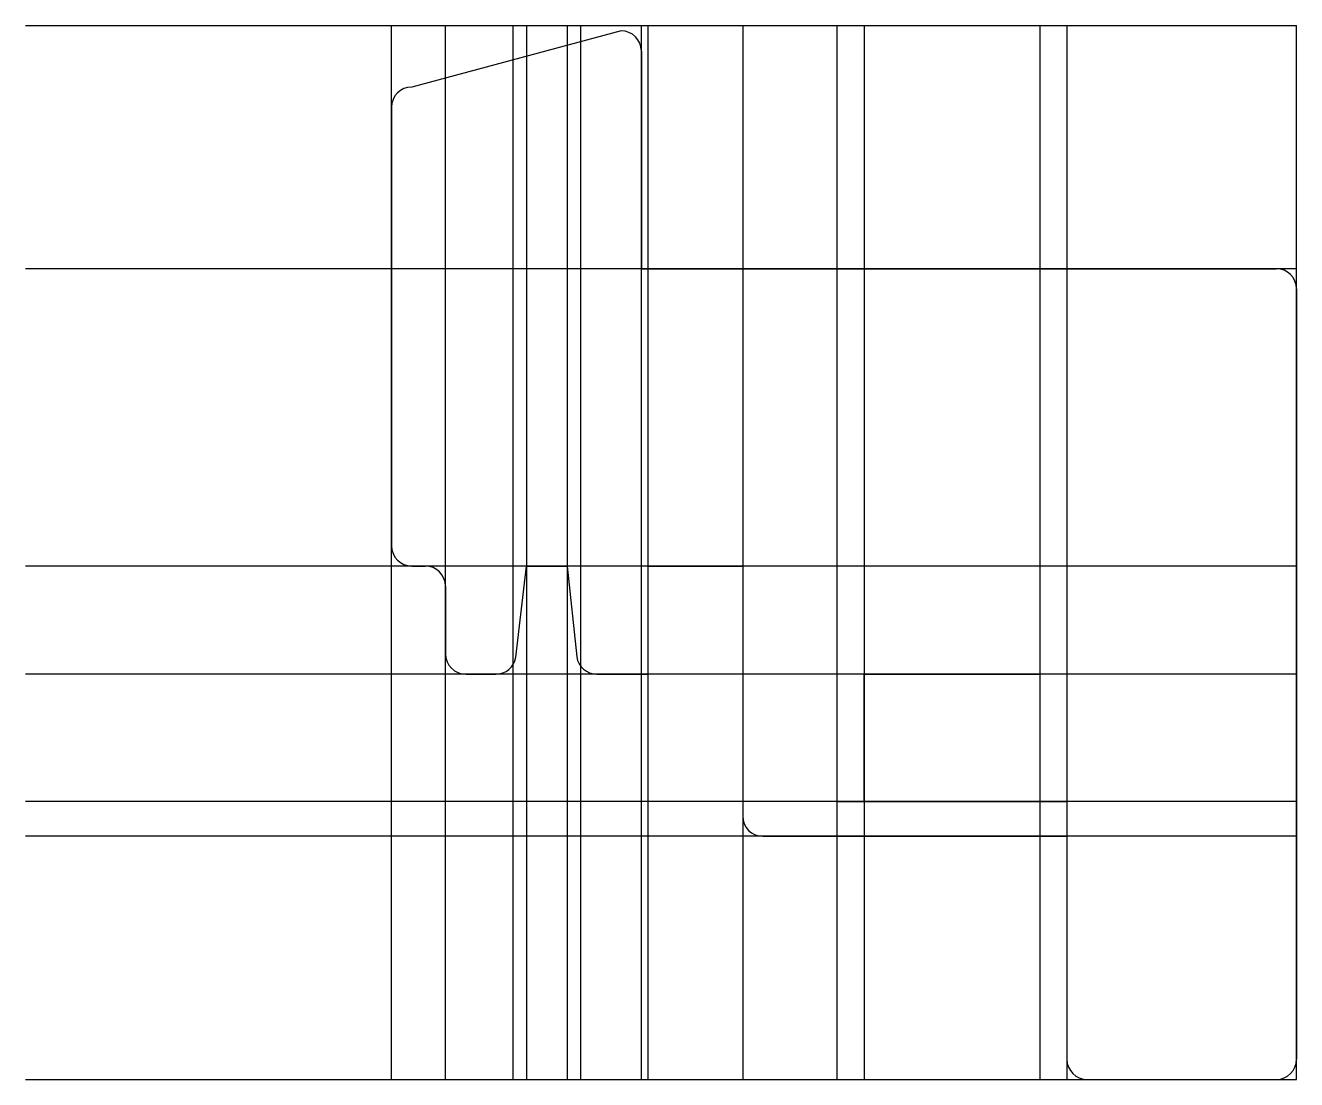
# Model space of a CAD drawing. Extents: x -94.1 to 0, y 0 to 78.
import ezdxf

# ---------------------------------------------------------------- set-up
doc = ezdxf.new("R2010")
doc.units = 0
doc.layers.get('0').update_dxf_attribs({"linetype": 'CONTINUOUS'})

msp = doc.modelspace()

# ---------------------------------------------------------------- linework, layer by layer
at = {"linetype": 'CONTINUOUS'}
for p, q in [((-94.09, 78), (0, 78)), ((-67, 0), (-67, 78)), ((-50, 77.6), (-65.5, 73.44)), ((-50, 77.6), (-65.5, 73.44)), ((-63, 0), (-63, 78)), ((-58, 78), (-58, 0)), ((-57, 78), (-57, 0)), ((-54, 78), (-54, 0)), ((-53, 78), (-53, 0)), ((-48.5, 0), (-48.5, 78)), ((-48, 0), (-48, 78)), ((-41, 78), (-41, 0)), ((-34, 0), (-34, 78)), ((-32, 78), (-32, 0)), ((-19, 78), (-19, 0)), ((-17, 78), (-17, 0)), ((0, 0), (0, 78)), ((-48.5, 60), (-48.5, 76.1)), ((-48.5, 76.1), (-48.5, 60)), ((-67, 71.94), (-67, 39.5)), ((-67, 71.94), (-67, 39.5)), ((0, 60), (-94.09, 60)), ((-1.5, 60), (-48.5, 60)), ((-48.5, 60), (-1.5, 60)), ((0, 1.5), (0, 58.5)), ((0, 58.5), (0, 1.5)), ((0, 38), (-94.09, 38)), ((-65.5, 38), (-64.5, 38)), ((-65.5, 38), (-64.5, 38)), ((-57.79, 31.25), (-57, 38)), ((-57.79, 31.25), (-57, 38)), ((-57, 38), (-54, 38)), ((-57, 38), (-54, 38)), ((-54, 38), (-53.28, 31.27)), ((-54, 38), (-53.28, 31.27)), ((-48, 30), (-48, 38)), ((-48, 38), (-41, 38)), ((-48, 30), (-48, 38)), ((-48, 38), (-41, 38)), ((-41, 38), (-41, 19.5)), ((-41, 38), (-41, 19.5)), ((-63, 36.5), (-63, 31.5)), ((-63, 36.5), (-63, 31.5)), ((0, 30), (-94.09, 30)), ((0, 30), (-94.09, 30)), ((-61.5, 30), (-59.27, 30)), ((-61.5, 30), (-59.27, 30)), ((-51.8, 30), (-48, 30)), ((-51.8, 30), (-48, 30)), ((-32, 20.57), (-32, 30)), ((-32, 30), (-19, 30)), ((-32, 20.57), (-32, 30)), ((-32, 30), (-19, 30)), ((-19, 30), (-19, 20.57)), ((-19, 30), (-19, 20.57)), ((0, 20.57), (-94.09, 20.57)), ((-34, 18), (-34, 20.57)), ((-34, 20.57), (-32, 20.57)), ((-34, 18), (-34, 20.57)), ((-34, 20.57), (-32, 20.57)), ((-32, 20.57), (-19, 20.57)), ((-19, 20.57), (-17, 20.57)), ((-19, 20.57), (-17, 20.57)), ((-17, 20.57), (-17, 1.5)), ((-17, 20.57), (-17, 1.5)), ((0, 18), (-94.09, 18)), ((-39.5, 18), (-34, 18)), ((-39.5, 18), (-34, 18)), ((-34, 18), (-17, 18)), ((-94.09, 0), (0, 0)), ((-15.5, 0), (-1.5, 0)), ((-15.5, 0), (-1.5, 0))]:
    msp.add_line(p, q, dxfattribs=at)
for centre, start, end in [((-50, 76.1), 0, 90), ((-50, 76.1), 0, 90), ((-65.5, 71.94), 90, 180), ((-65.5, 71.94), 90, 180), ((-1.5, 58.5), 0, 90), ((-1.5, 58.5), 0, 90), ((-65.5, 39.5), 180, 270), ((-65.5, 39.5), 180, 270), ((-64.5, 36.5), 0, 90), ((-64.5, 36.5), 0, 90), ((-61.5, 31.5), 180, 270), ((-61.5, 31.5), 180, 270), ((-59.269, 31.5), 269.96257, 350.40594), ((-59.269, 31.5), 269.96257, 350.40594), ((-51.798, 31.5), 188.82008, 269.9136), ((-51.798, 31.5), 188.82008, 269.9136), ((-39.5, 19.5), 180, 270), ((-39.5, 19.5), 180, 270), ((-15.5, 1.5), 180, 270), ((-15.5, 1.5), 180, 270), ((-1.5, 1.5), 270, 0), ((-1.5, 1.5), 270, 0)]:
    msp.add_arc(centre, 1.5, start, end, dxfattribs=at)

doc.saveas('drawing.dxf')
